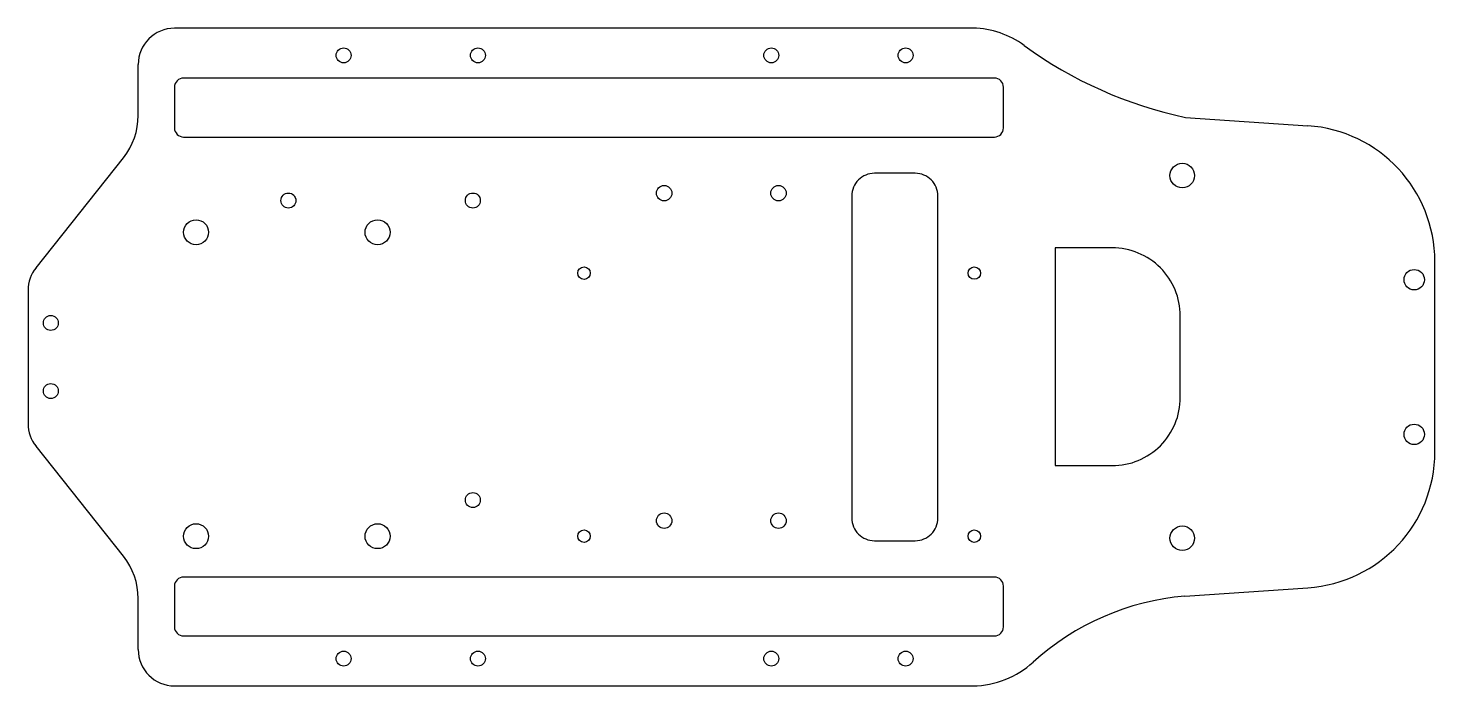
# Model space of a CAD drawing. Header units: millimetres. Extents: x -155 to 155, y -73 to 73.
import ezdxf

# ---------------------------------------------------------------- set-up
doc = ezdxf.new("R2010")
doc.units = ezdxf.units.MM
doc.layers.get('0').update_dxf_attribs({"linetype": 'CONTINUOUS'})

msp = doc.modelspace()

# ---------------------------------------------------------------- linework, layer by layer
for p, q in [((53.26, 72.51), (-122.75, 72.5)), ((-130.75, 53.24), (-130.75, 64.5)), ((100.03, 52.82), (127.04, 50.98)), ((-153.26, 19.69), (-134.01, 43.9)), ((155, -20.93), (155, 21.05)), ((-155, 14.71), (-155, -14.71)), ((-134.01, -43.9), (-153.26, -19.69)), ((99.88, -52.71), (127.03, -50.86)), ((-130.75, -64.5), (-130.75, -53.24)), ((-122.75, -72.5), (53.25, -72.5))]:
    msp.add_line(p, q)
for points in [[(59.94, 50.5), (59.94, 59.5, 0.414214), (57.94, 61.5), (-120.75, 61.5, 0.414214), (-122.75, 59.5), (-122.75, 50.5, 0.414214), (-120.75, 48.5), (57.94, 48.5, 0.414214)], [(31.5, -40.5), (40.5, -40.5, 0.414214), (45.5, -35.5), (45.5, 35.5, 0.414214), (40.5, 40.5), (31.5, 40.5, 0.414214), (26.5, 35.5), (26.5, -35.5, 0.414214)], [(71.33, -23.94), (83.9, -23.94, 0.414214), (98.9, -8.94), (98.9, 9.06, 0.414214), (83.9, 24.06), (71.33, 24.06)], [(57.94, -48.5), (-120.75, -48.5, 0.414214), (-122.75, -50.5), (-122.75, -59.5, 0.414214), (-120.75, -61.5), (57.94, -61.5, 0.414214), (59.94, -59.5), (59.94, -50.5, 0.414214)]]:
    msp.add_lwpolyline(points, format="xyb", close=True)
for centre, radius in [((-85.48, 66.5), 1.65), ((-55.88, 66.5), 1.65), ((8.77, 66.5), 1.65), ((38.37, 66.5), 1.65), ((99.33, 40), 2.7), ((-14.85, 36.12), 1.7), ((10.35, 36.12), 1.7), ((-97.64, 34.5), 1.65), ((-57, 34.5), 1.65), ((-118, 27.5), 2.75), ((-78, 27.5), 2.75), ((-32.5, 18.5), 1.38), ((53.5, 18.5), 1.37), ((150.45, 17.05), 2.25), ((-150, 7.5), 1.65), ((-150, -7.5), 1.65), ((150.45, -17.05), 2.25), ((-57, -31.54), 1.65), ((-118, -39.5), 2.75), ((-78, -39.5), 2.75), ((-14.85, -36.08), 1.7), ((10.35, -36.08), 1.7), ((-32.5, -39.5), 1.38), ((53.5, -39.5), 1.37), ((99.33, -39.94), 2.7), ((-85.48, -66.5), 1.65), ((-55.88, -66.5), 1.65), ((8.77, -66.5), 1.65), ((38.37, -66.5), 1.65)]:
    msp.add_circle(centre, radius)
for centre, radius, start, end in [((-122.75, 64.5), 8, 90.0044, 179.9966), ((52.72, 52.51), 20.01, 53.9423, 88.4268), ((119.57, 144.32), 93.57, 233.9423, 257.9473), ((-145.75, 53.24), 15, 321.5123, 359.9999), ((125, 21.05), 30, 0, 86.1055), ((-147, 14.71), 8, 141.5124, 179.9999), ((-147, -14.71), 8, 180, 218.4876), ((125, -20.93), 30, 273.8851, 360), ((-145.75, -53.24), 15, 0, 38.4876), ((104.66, -109.25), 56.74, 94.8324, 132.3157), ((-122.75, -64.5), 8, 180, 270), ((53, -52.5), 20, 270.7271, 312.3157)]:
    msp.add_arc(centre, radius, start, end)

doc.saveas('drawing.dxf')
